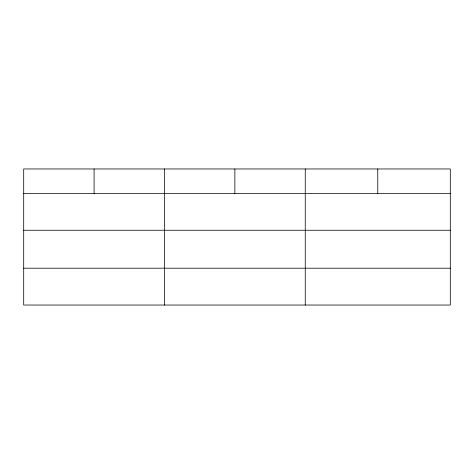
<?xml version="1.0" encoding="UTF-8"?>
<svg xmlns="http://www.w3.org/2000/svg" width="474" height="474" viewBox="0 0 474 474"><rect width="100%" height="100%" fill="white"/><g stroke="black" fill="none" stroke-linecap="round" stroke-linejoin="round"><path stroke-width="0.71" d="M450.3 230.251L450.3 168.963L23.7 168.963L23.7 305.037L450.3 305.037L450.3 230.251L23.7 230.251M23.7 193.41L450.3 193.41M23.7 268.201L450.3 268.201M377.778 168.963L377.778 193.41M305.256 168.963L305.256 305.037M234.867 168.963L234.867 193.41M164.478 168.963L164.478 305.037M94.089 168.963L94.089 193.41"/></g></svg>
